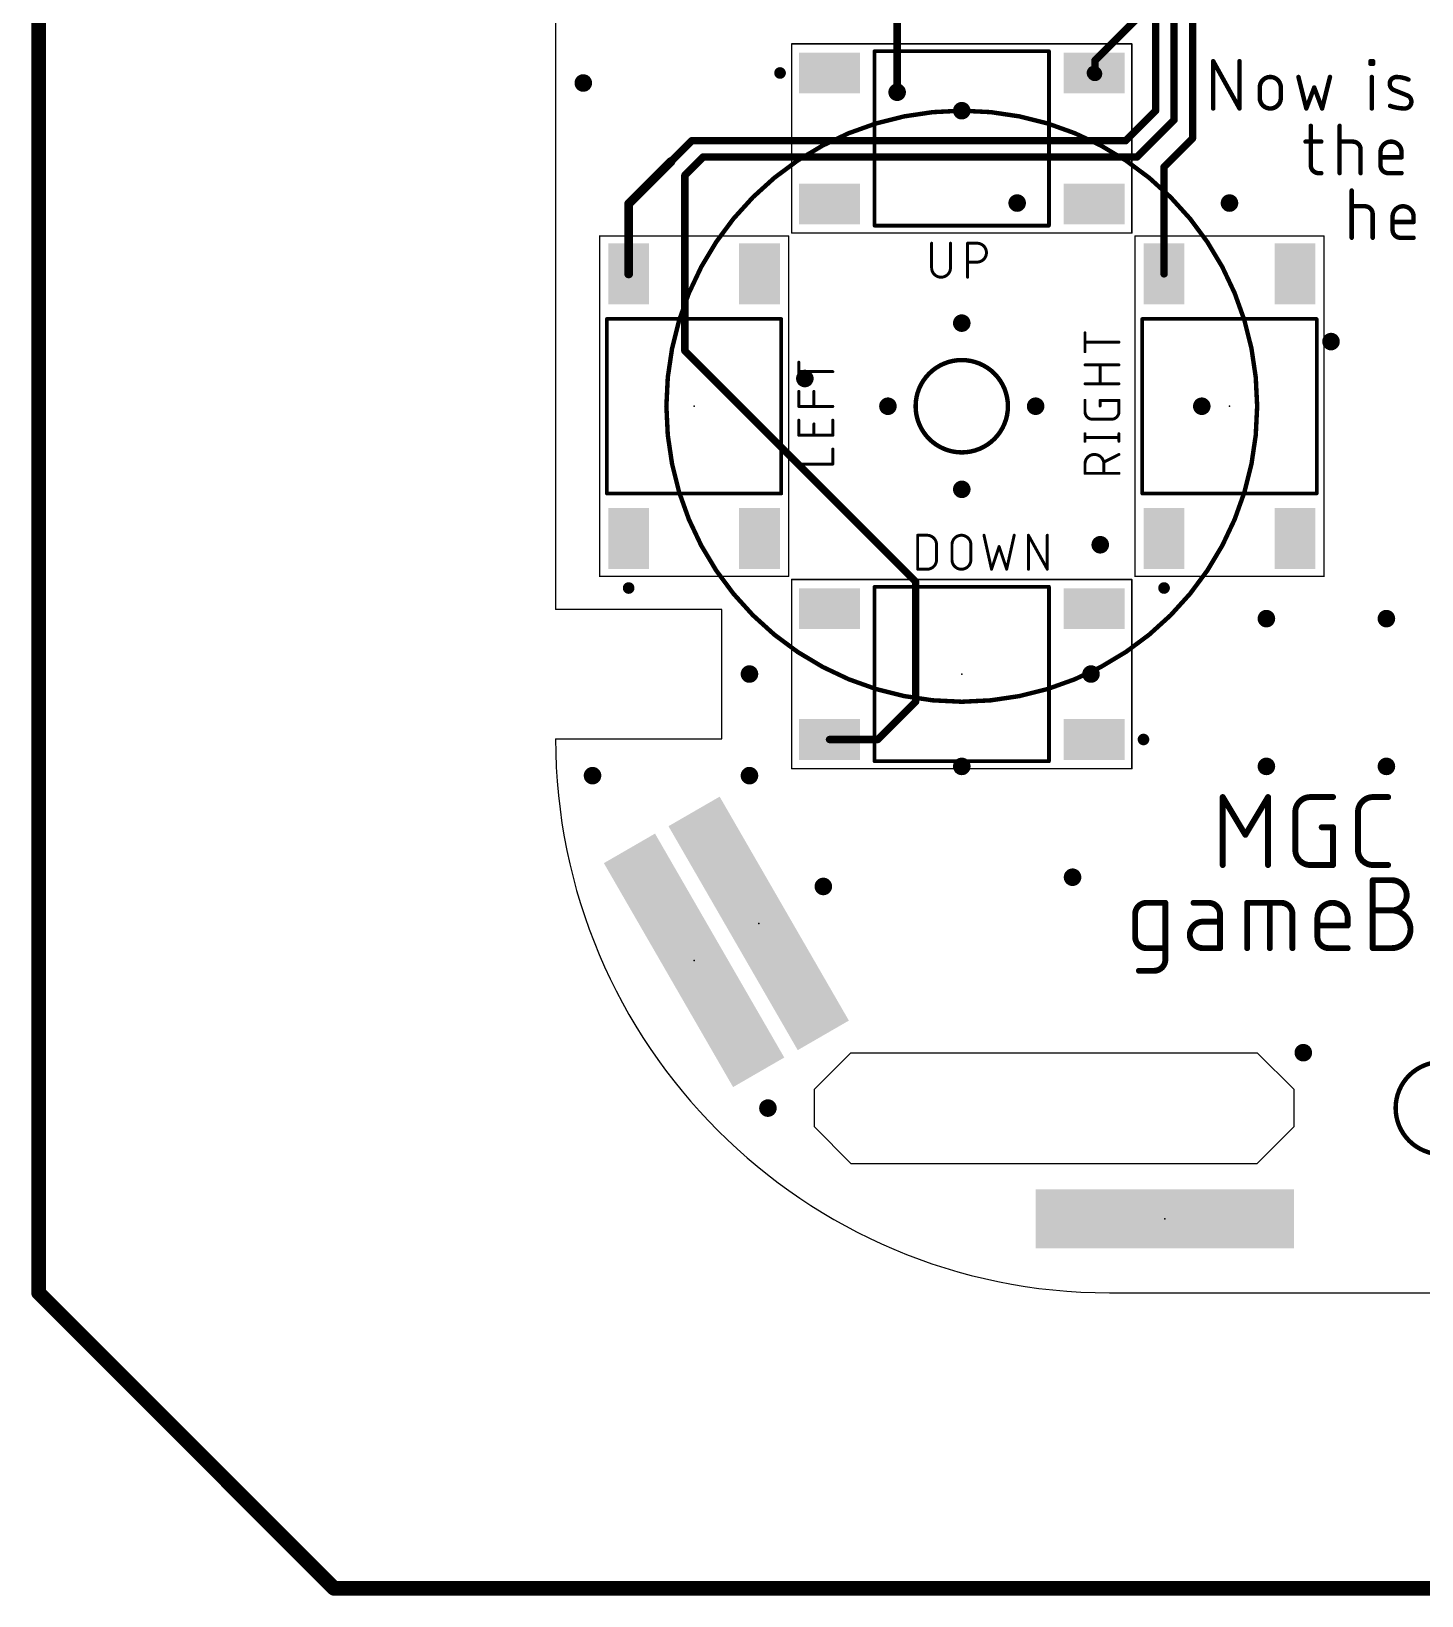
# Model space of a CAD drawing. Extents: x -1.91 to 1.91, y -2.61 to 1.61.
# Drawn here: x -1.91 to -0.027, y -2.61 to -0.492 of the extents above; entities that cross this region are included whole.
import ezdxf

# ---------------------------------------------------------------- set-up
doc = ezdxf.new("R2010")
doc.units = 0
for name, color, linetype in [('1', 22, 'CONTINUOUS'), ('18', 82, 'CONTINUOUS'), ('20', 30, 'CONTINUOUS'), ('21', 253, 'CONTINUOUS'), ('23', 7, 'CONTINUOUS'), ('25', 253, 'CONTINUOUS'), ('39', 22, 'CONTINUOUS'), ('51', 253, 'CONTINUOUS')]:
    doc.layers.add(name, color=color, linetype=linetype)

# ---------------------------------------------------------------- blocks, each defined once
blk = doc.blocks.new('RECT')
blk.add_solid([(-0.5, -0.5), (0.5, -0.5), (-0.5, 0.5), (0.5, 0.5)])
blk = doc.blocks.new('ROUNDV')
at = {"const_width": 0.5}
blk.add_lwpolyline([(0, -0.25, 1), (0, 0.25, 1), (0, -0.25)], format="xyb", dxfattribs=at)

msp = doc.modelspace()

# ---------------------------------------------------------------- linework, layer by layer
at = {"layer": '1'}
for points, const_width in [([(-1.9, -2.2), (-1.9, 1.4)], 0.02), ([(-0.3875, -0.6), (-0.3875, 0)], 0.01), ([(-0.3625, -0.6125), (-0.3625, -0.0125)], 0.01), ([(-0.3375, -0.6375), (-0.3375, -0.025)], 0.01), ([(-0.7375, -0.575), (-0.7375, -0.125)], 0.01), ([(-0.469783, -0.532283), (-0.4125, -0.475)], 0.01), ([(-0.469783, -0.532283), (-0.469783, -0.55)], 0.01), ([(-0.469783, -0.55), (-0.470866, -0.548917)], 0.02), ([(-0.428125, -0.640625), (-0.3875, -0.6)], 0.01), ([(-0.4125, -0.6625), (-0.3625, -0.6125)], 0.01), ([(-0.376083, -0.676083), (-0.3375, -0.6375)], 0.01), ([(-1.04375, -0.66875), (-1.015625, -0.640625)], 0.01), ([(-1.015625, -0.640625), (-0.428125, -0.640625)], 0.01), ([(-1.04375, -0.66875), (-1.101083, -0.726083)], 0.012), ([(-1.025, -0.6875), (-1, -0.6625)], 0.01), ([(-1, -0.6625), (-0.4125, -0.6625)], 0.01), ([(-0.376083, -0.676083), (-0.376083, -0.820866)], 0.01), ([(-1.025, -0.925), (-1.025, -0.6875)], 0.01), ([(-1.101083, -0.726083), (-1.101083, -0.820866)], 0.012), ([(-0.7125, -1.2375), (-1.025, -0.925)], 0.01), ([(-0.7125, -1.4), (-0.7125, -1.2375)], 0.01), ([(-0.7125, -1.4), (-0.763583, -1.451083)], 0.01), ([(-0.763583, -1.451083), (-0.829134, -1.451083)], 0.01), ([(-1.5, -2.6), (-1.9, -2.2)], 0.02), ([(1.8, -2.6), (-1.5, -2.6)], 0.02)]:
    msp.add_lwpolyline(points, dxfattribs=dict(at, const_width=const_width))
for points, const_width in [([(-0.467283, -0.532283, 1), (-0.472283, -0.532283)], 0.005), ([(-0.471551, -0.530516, 1), (-0.468016, -0.534051)], 0.005), ([(-0.467331, -0.545382, 1), (-0.474402, -0.552453)], 0.01), ([(-0.473319, -0.553536, 1), (-0.466248, -0.546464)], 0.01), ([(-0.472283, -0.55, 1), (-0.467283, -0.55)], 0.005), ([(-0.74, -0.575, 1), (-0.735, -0.575)], 0.005), ([(-0.39, -0.6, 1), (-0.385, -0.6)], 0.005), ([(-0.385732, -0.601768, 1), (-0.389268, -0.598232)], 0.005), ([(-0.365, -0.6125, 1), (-0.36, -0.6125)], 0.005), ([(-0.360732, -0.614268, 1), (-0.364268, -0.610732)], 0.005), ([(-0.34, -0.6375, 1), (-0.335, -0.6375)], 0.005), ([(-0.335732, -0.639268, 1), (-0.339268, -0.635732)], 0.005), ([(-1.015625, -0.638125, 1), (-1.015625, -0.643125)], 0.005), ([(-1.013857, -0.642393, 1), (-1.017393, -0.638857)], 0.005), ([(-0.429893, -0.638857, 1), (-0.426357, -0.642393)], 0.005), ([(-0.428125, -0.643125, 1), (-0.428125, -0.638125)], 0.005), ([(-1.041629, -0.670871, 1), (-1.045871, -0.666629)], 0.006), ([(-1.045518, -0.666982, 1), (-1.041982, -0.670518)], 0.005), ([(-1, -0.66, 1), (-1, -0.665)], 0.005), ([(-0.998232, -0.664268, 1), (-1.001768, -0.660732)], 0.005), ([(-0.414268, -0.660732, 1), (-0.410732, -0.664268)], 0.005), ([(-0.4125, -0.665, 1), (-0.4125, -0.66)], 0.005), ([(-0.373583, -0.676083, 1), (-0.378583, -0.676083)], 0.005), ([(-0.37785, -0.674315, 1), (-0.374315, -0.67785)], 0.005), ([(-1.0225, -0.6875, 1), (-1.0275, -0.6875)], 0.005), ([(-1.026768, -0.685732, 1), (-1.023232, -0.689268)], 0.005), ([(-1.098083, -0.726083, 1), (-1.104083, -0.726083)], 0.006), ([(-1.103204, -0.723961, 1), (-1.098961, -0.728204)], 0.006), ([(-1.104083, -0.820866, 1), (-1.098083, -0.820866)], 0.006), ([(-0.378583, -0.820866, 1), (-0.373583, -0.820866)], 0.005), ([(-1.023232, -0.923232, 1), (-1.026768, -0.926768)], 0.005), ([(-1.0275, -0.925, 1), (-1.0225, -0.925)], 0.005), ([(-0.71, -1.2375, 1), (-0.715, -1.2375)], 0.005), ([(-0.714268, -1.239268, 1), (-0.710732, -1.235732)], 0.005), ([(-0.715, -1.4, 1), (-0.71, -1.4)], 0.005), ([(-0.710732, -1.401768, 1), (-0.714268, -1.398232)], 0.005), ([(-0.829134, -1.448583, 1), (-0.829134, -1.453583)], 0.005), ([(-0.76535, -1.449315, 1), (-0.761815, -1.45285)], 0.005), ([(-0.763583, -1.453583, 1), (-0.763583, -1.448583)], 0.005), ([(-1.896464, -2.196464, 1), (-1.903536, -2.203536)], 0.01), ([(-1.905, -2.2, 1), (-1.895, -2.2)], 0.01), ([(-1.5, -2.595, 1), (-1.5, -2.605)], 0.01), ([(-1.503536, -2.603536, 1), (-1.496464, -2.596464)], 0.01)]:
    msp.add_lwpolyline(points, format="xyb", dxfattribs=dict(at, const_width=const_width))
at = {"layer": '20'}
for p, q in [((-1.2, -0.05), (-1.2, -1.275)), ((-0.975, -1.275), (-1.2, -1.275)), ((-0.975, -1.45), (-0.975, -1.275)), ((-1.2, -1.45), (-0.975, -1.45)), ((-0.85, -1.925), (-0.8, -1.875)), ((-0.8, -1.875), (-0.25, -1.875)), ((-0.2, -1.925), (-0.25, -1.875)), ((-0.85, -1.925), (-0.85, -1.975)), ((-0.2, -1.975), (-0.2, -1.925)), ((-0.85, -1.975), (-0.8, -2.025)), ((-0.25, -2.025), (-0.2, -1.975)), ((-0.8, -2.025), (-0.25, -2.025)), ((-0.45, -2.2), (0.45, -2.2))]:
    msp.add_line(p, q, dxfattribs=at)
at = {"layer": '20', "const_width": 0.006}
for points in [[(-0.65, -1.0625, 1), (-0.65, -0.9375, 1), (-0.65, -1.0625)], [(0, -2.0125, 1), (0, -1.8875, 1), (0, -2.0125)]]:
    msp.add_lwpolyline(points, format="xyb", dxfattribs=at)
at = {"layer": '20'}
msp.add_arc((-0.45, -1.45), 0.75, 180, 270, dxfattribs=at)
at = {"layer": '21'}
for points, const_width in [([(-0.76811, -0.51939), (-0.76811, -0.75561)], 0.005), ([(-0.53189, -0.51939), (-0.76811, -0.51939)], 0.005), ([(-0.53189, -0.75561), (-0.53189, -0.51939)], 0.005), ([(-0.3095, -0.597), (-0.3095, -0.533)], 0.006), ([(-0.3095, -0.533), (-0.273945, -0.597)], 0.006), ([(-0.273945, -0.597), (-0.273945, -0.533)], 0.006), ([(-0.096571, -0.536556), (-0.096571, -0.533)], 0.006), ([(-0.096571, -0.533), (-0.093016, -0.533)], 0.006), ([(-0.093016, -0.536556), (-0.096571, -0.536556)], 0.006), ([(-0.093016, -0.533), (-0.093016, -0.536556)], 0.006), ([(-0.246455, -0.582778), (-0.246455, -0.568556)], 0.006), ([(-0.218011, -0.568556), (-0.218011, -0.582778)], 0.006), ([(-0.194078, -0.554333), (-0.183411, -0.597)], 0.006), ([(-0.183411, -0.597), (-0.172744, -0.568556)], 0.006), ([(-0.172744, -0.568556), (-0.162078, -0.597)], 0.006), ([(-0.162078, -0.597), (-0.151411, -0.554333)], 0.006), ([(-0.094794, -0.597), (-0.094794, -0.554333)], 0.006), ([(-0.046929, -0.579222), (-0.064707, -0.572111)], 0.006), ([(-0.177389, -0.6205), (-0.177389, -0.673833)], 0.006), ([(-0.138366, -0.6845), (-0.138366, -0.6205)], 0.006), ([(-0.1845, -0.641833), (-0.163167, -0.641833)], 0.006), ([(-0.138366, -0.641833), (-0.120588, -0.641833)], 0.006), ([(-0.109922, -0.6525), (-0.109922, -0.6845)], 0.006), ([(-0.08298, -0.673833), (-0.08298, -0.656056)], 0.006), ([(-0.054535, -0.656056), (-0.054535, -0.663167)], 0.006), ([(-0.054535, -0.663167), (-0.08298, -0.663167)], 0.006), ([(-0.166722, -0.6845), (-0.163167, -0.6845)], 0.006), ([(-0.054535, -0.6845), (-0.072313, -0.6845)], 0.006), ([(-0.122, -0.772), (-0.122, -0.708)], 0.006), ([(-0.122, -0.729333), (-0.104222, -0.729333)], 0.006), ([(-0.093556, -0.74), (-0.093556, -0.772)], 0.006), ([(-0.066614, -0.761333), (-0.066614, -0.743556)], 0.006), ([(-0.038169, -0.743556), (-0.038169, -0.750667)], 0.006), ([(-0.76811, -0.75561), (-0.53189, -0.75561)], 0.005), ([(-0.038169, -0.750667), (-0.066614, -0.750667)], 0.006), ([(-0.038169, -0.772), (-0.055947, -0.772)], 0.006), ([(-0.89439, -0.88189), (-1.13061, -0.88189)], 0.005), ([(-1.13061, -0.88189), (-1.13061, -1.11811)], 0.005), ([(-0.89439, -1.11811), (-0.89439, -0.88189)], 0.005), ([(-0.16939, -0.88189), (-0.40561, -0.88189)], 0.005), ([(-0.40561, -0.88189), (-0.40561, -1.11811)], 0.005), ([(-0.16939, -1.11811), (-0.16939, -0.88189)], 0.005), ([(-1.13061, -1.11811), (-0.89439, -1.11811)], 0.005), ([(-0.40561, -1.11811), (-0.16939, -1.11811)], 0.005), ([(-0.53189, -1.24439), (-0.76811, -1.24439)], 0.005), ([(-0.76811, -1.24439), (-0.76811, -1.48061)], 0.005), ([(-0.53189, -1.48061), (-0.53189, -1.24439)], 0.005), ([(-0.76811, -1.48061), (-0.53189, -1.48061)], 0.005), ([(-0.296631, -1.621), (-0.296631, -1.529)], 0.008), ([(-0.296631, -1.529), (-0.265964, -1.580111)], 0.008), ([(-0.265964, -1.580111), (-0.235297, -1.529)], 0.008), ([(-0.235297, -1.529), (-0.235297, -1.621)], 0.008), ([(-0.19836, -1.600556), (-0.19836, -1.549445)], 0.008), ([(-0.177915, -1.529), (-0.147249, -1.529)], 0.008), ([(-0.113513, -1.600556), (-0.113513, -1.549445)], 0.008), ([(-0.093069, -1.529), (-0.072624, -1.529)], 0.008), ([(-0.162582, -1.569889), (-0.147249, -1.569889)], 0.008), ([(-0.147249, -1.569889), (-0.147249, -1.621)], 0.008), ([(-0.147249, -1.621), (-0.177915, -1.621)], 0.008), ([(-0.072624, -1.621), (-0.093069, -1.621)], 0.008), ([(-0.09348, -1.7335), (-0.09348, -1.6415)], 0.008), ([(-0.09348, -1.6415), (-0.067925, -1.6415)], 0.008), ([(-0.399877, -1.672167), (-0.374321, -1.672167)], 0.008), ([(-0.374321, -1.672167), (-0.374321, -1.748833)], 0.008), ([(-0.315675, -1.672167), (-0.336119, -1.672167)], 0.008), ([(-0.263572, -1.7335), (-0.263572, -1.672167)], 0.008), ([(-0.263572, -1.672167), (-0.217572, -1.672167)], 0.008), ([(-0.232905, -1.7335), (-0.232905, -1.672167)], 0.008), ([(-0.41521, -1.718167), (-0.41521, -1.6875)], 0.008), ([(-0.300342, -1.697722), (-0.323342, -1.697722)], 0.008), ([(-0.300342, -1.7335), (-0.300342, -1.6875)], 0.008), ([(-0.202239, -1.6875), (-0.202239, -1.7335)], 0.008), ([(-0.16841, -1.718167), (-0.16841, -1.692611)], 0.008), ([(-0.127521, -1.692611), (-0.127521, -1.702833)], 0.008), ([(-0.09348, -1.682389), (-0.067925, -1.682389)], 0.008), ([(-0.127521, -1.702833), (-0.16841, -1.702833)], 0.008), ([(-0.374321, -1.7335), (-0.399877, -1.7335)], 0.008), ([(-0.323342, -1.7335), (-0.300342, -1.7335)], 0.008), ([(-0.127521, -1.7335), (-0.153077, -1.7335)], 0.008), ([(-0.067925, -1.7335), (-0.09348, -1.7335)], 0.008), ([(-0.389655, -1.764167), (-0.410099, -1.764167)], 0.008)]:
    msp.add_lwpolyline(points, dxfattribs=dict(at, const_width=const_width))
for points, const_width in [([(-0.76686, -0.51939, 1), (-0.76936, -0.51939)], 0.0025), ([(-0.76811, -0.51814, 1), (-0.76811, -0.52064)], 0.0025), ([(-0.53064, -0.51939, 1), (-0.53314, -0.51939)], 0.0025), ([(-0.53189, -0.52064, 1), (-0.53189, -0.51814)], 0.0025), ([(-0.896063, -0.552854, 1), (-0.896063, -0.54498, 1), (-0.896063, -0.552854)], 0.007874), ([(-0.308, -0.533, 1), (-0.311, -0.533)], 0.003), ([(-0.308189, -0.532272, 1), (-0.310811, -0.533728)], 0.003), ([(-0.272445, -0.533, 1), (-0.275445, -0.533)], 0.003), ([(-0.095071, -0.533, 1), (-0.098071, -0.533)], 0.003), ([(-0.096571, -0.5315, 1), (-0.096571, -0.5345)], 0.003), ([(-0.096571, -0.535056, 1), (-0.096571, -0.538056)], 0.003), ([(-0.098071, -0.536556, 1), (-0.095071, -0.536556)], 0.003), ([(-0.091516, -0.533, 1), (-0.094516, -0.533)], 0.003), ([(-0.094516, -0.536556, 1), (-0.091516, -0.536556)], 0.003), ([(-0.093016, -0.5345, 1), (-0.093016, -0.5315)], 0.003), ([(-0.093016, -0.538056, 1), (-0.093016, -0.535056)], 0.003), ([(-0.218011, -0.568556, 1), (-0.246455, -0.568556)], 0.006), ([(-0.244955, -0.568556, 1), (-0.247955, -0.568556)], 0.003), ([(-0.247955, -0.568556, 1), (-0.244955, -0.568556)], 0.003), ([(-0.216511, -0.568556, 1), (-0.219511, -0.568556)], 0.003), ([(-0.219511, -0.568556, 1), (-0.216511, -0.568556)], 0.003), ([(-0.192622, -0.55397, 1), (-0.195533, -0.554697)], 0.003), ([(-0.17134, -0.568029, 1), (-0.174149, -0.569082)], 0.003), ([(-0.17134, -0.569082, 1), (-0.174149, -0.568029)], 0.003), ([(-0.149956, -0.554697, 1), (-0.152866, -0.55397)], 0.003), ([(-0.093294, -0.554333, 1), (-0.096294, -0.554333)], 0.003), ([(-0.061151, -0.554333, 0.831816), (-0.064707, -0.572111)], 0.006), ([(-0.06415, -0.570719, 1), (-0.065264, -0.573504)], 0.003), ([(-0.065264, -0.573504, 1), (-0.06415, -0.570719)], 0.003), ([(-0.045151, -0.557889, 0.10255), (-0.061151, -0.554333)], 0.006), ([(-0.06113, -0.552834, 1), (-0.061173, -0.555833)], 0.003), ([(-0.061173, -0.555833, 1), (-0.06113, -0.552834)], 0.003), ([(-0.045767, -0.559257, 1), (-0.044536, -0.556521)], 0.003), ([(-0.246455, -0.582778, 1), (-0.218011, -0.582778)], 0.006), ([(-0.244955, -0.582778, 1), (-0.247955, -0.582778)], 0.003), ([(-0.247955, -0.582778, 1), (-0.244955, -0.582778)], 0.003), ([(-0.216511, -0.582778, 1), (-0.219511, -0.582778)], 0.003), ([(-0.219511, -0.582778, 1), (-0.216511, -0.582778)], 0.003), ([(-0.069532, -0.592033, 1), (-0.070548, -0.594856)], 0.003), ([(-0.07004, -0.593445, 0.082974), (-0.050485, -0.597)], 0.006), ([(-0.050485, -0.597, 0.831814), (-0.046929, -0.579222)], 0.006), ([(-0.046372, -0.57783, 1), (-0.047486, -0.580615)], 0.003), ([(-0.047486, -0.580615, 1), (-0.046372, -0.57783)], 0.003), ([(-0.65, -1.4, 1), (-0.65, -0.6, 1), (-0.65, -1.4)], 0.006), ([(-0.311, -0.597, 1), (-0.308, -0.597)], 0.003), ([(-0.275445, -0.597, 1), (-0.272445, -0.597)], 0.003), ([(-0.275256, -0.597728, 1), (-0.272633, -0.596272)], 0.003), ([(-0.184816, -0.596473, 1), (-0.182007, -0.597527)], 0.003), ([(-0.184866, -0.597364, 1), (-0.181956, -0.596636)], 0.003), ([(-0.163533, -0.596636, 1), (-0.160622, -0.597364)], 0.003), ([(-0.163482, -0.597527, 1), (-0.160673, -0.596473)], 0.003), ([(-0.096294, -0.597, 1), (-0.093294, -0.597)], 0.003), ([(-0.050463, -0.5955, 1), (-0.050506, -0.5985)], 0.003), ([(-0.050506, -0.5985, 1), (-0.050463, -0.5955)], 0.003), ([(-0.175889, -0.6205, 1), (-0.178889, -0.6205)], 0.003), ([(-0.136866, -0.6205, 1), (-0.139866, -0.6205)], 0.003), ([(-0.1845, -0.640333, 1), (-0.1845, -0.643333)], 0.003), ([(-0.163167, -0.643333, 1), (-0.163167, -0.640333)], 0.003), ([(-0.138366, -0.640333, 1), (-0.138366, -0.643333)], 0.003), ([(-0.109921, -0.6525, 0.414207), (-0.120588, -0.641833)], 0.006), ([(-0.120588, -0.640333, 1), (-0.120588, -0.643333)], 0.003), ([(-0.120588, -0.643333, 1), (-0.120588, -0.640333)], 0.003), ([(-0.108422, -0.6525, 1), (-0.111422, -0.6525)], 0.003), ([(-0.111421, -0.6525, 1), (-0.108421, -0.6525)], 0.003), ([(-0.054535, -0.656056, 1), (-0.08298, -0.656056)], 0.006), ([(-0.08148, -0.656056, 1), (-0.08448, -0.656056)], 0.003), ([(-0.08448, -0.656056, 1), (-0.08148, -0.656056)], 0.003), ([(-0.053035, -0.656056, 1), (-0.056035, -0.656056)], 0.003), ([(-0.056035, -0.656056, 1), (-0.053035, -0.656056)], 0.003), ([(-0.177389, -0.673833, 0.414214), (-0.166722, -0.6845)], 0.006), ([(-0.175889, -0.673833, 1), (-0.178889, -0.673833)], 0.003), ([(-0.178889, -0.673833, 1), (-0.175889, -0.673833)], 0.003), ([(-0.08298, -0.661667, 1), (-0.08298, -0.664667)], 0.003), ([(-0.08298, -0.673833, 0.414214), (-0.072313, -0.6845)], 0.006), ([(-0.08148, -0.673833, 1), (-0.08448, -0.673833)], 0.003), ([(-0.08448, -0.673833, 1), (-0.08148, -0.673833)], 0.003), ([(-0.056035, -0.663167, 1), (-0.053035, -0.663167)], 0.003), ([(-0.054535, -0.664667, 1), (-0.054535, -0.661667)], 0.003), ([(-0.166722, -0.683, 1), (-0.166722, -0.686)], 0.003), ([(-0.166722, -0.686, 1), (-0.166722, -0.683)], 0.003), ([(-0.163167, -0.686, 1), (-0.163167, -0.683)], 0.003), ([(-0.139866, -0.6845, 1), (-0.136866, -0.6845)], 0.003), ([(-0.111422, -0.6845, 1), (-0.108422, -0.6845)], 0.003), ([(-0.072313, -0.683, 1), (-0.072313, -0.686)], 0.003), ([(-0.072313, -0.686, 1), (-0.072313, -0.683)], 0.003), ([(-0.054535, -0.686, 1), (-0.054535, -0.683)], 0.003), ([(-0.1205, -0.708, 1), (-0.1235, -0.708)], 0.003), ([(-0.122, -0.727833, 1), (-0.122, -0.730833)], 0.003), ([(-0.093555, -0.74, 0.414207), (-0.104222, -0.729333)], 0.006), ([(-0.104222, -0.727833, 1), (-0.104222, -0.730833)], 0.003), ([(-0.104222, -0.730833, 1), (-0.104222, -0.727833)], 0.003), ([(-0.092056, -0.74, 1), (-0.095056, -0.74)], 0.003), ([(-0.095055, -0.74, 1), (-0.092055, -0.74)], 0.003), ([(-0.038169, -0.743556, 1), (-0.066614, -0.743556)], 0.006), ([(-0.065114, -0.743556, 1), (-0.068114, -0.743556)], 0.003), ([(-0.036669, -0.743556, 1), (-0.039669, -0.743556)], 0.003), ([(-0.76811, -0.75436, 1), (-0.76811, -0.75686)], 0.0025), ([(-0.76936, -0.75561, 1), (-0.76686, -0.75561)], 0.0025), ([(-0.53314, -0.75561, 1), (-0.53064, -0.75561)], 0.0025), ([(-0.53189, -0.75686, 1), (-0.53189, -0.75436)], 0.0025), ([(-0.068114, -0.743556, 1), (-0.065114, -0.743556)], 0.003), ([(-0.066614, -0.749167, 1), (-0.066614, -0.752167)], 0.003), ([(-0.066614, -0.761333, 0.414214), (-0.055947, -0.772)], 0.006), ([(-0.065114, -0.761333, 1), (-0.068114, -0.761333)], 0.003), ([(-0.068114, -0.761333, 1), (-0.065114, -0.761333)], 0.003), ([(-0.039669, -0.743556, 1), (-0.036669, -0.743556)], 0.003), ([(-0.039669, -0.750667, 1), (-0.036669, -0.750667)], 0.003), ([(-0.038169, -0.752167, 1), (-0.038169, -0.749167)], 0.003), ([(-0.1235, -0.772, 1), (-0.1205, -0.772)], 0.003), ([(-0.095056, -0.772, 1), (-0.092056, -0.772)], 0.003), ([(-0.055947, -0.7705, 1), (-0.055947, -0.7735)], 0.003), ([(-0.055947, -0.7735, 1), (-0.055947, -0.7705)], 0.003), ([(-0.038169, -0.7735, 1), (-0.038169, -0.7705)], 0.003), ([(-1.13061, -0.88064, 1), (-1.13061, -0.88314)], 0.0025), ([(-1.12936, -0.88189, 1), (-1.13186, -0.88189)], 0.0025), ([(-0.89314, -0.88189, 1), (-0.89564, -0.88189)], 0.0025), ([(-0.89439, -0.88314, 1), (-0.89439, -0.88064)], 0.0025), ([(-0.40561, -0.88064, 1), (-0.40561, -0.88314)], 0.0025), ([(-0.40436, -0.88189, 1), (-0.40686, -0.88189)], 0.0025), ([(-0.16814, -0.88189, 1), (-0.17064, -0.88189)], 0.0025), ([(-0.16939, -0.88314, 1), (-0.16939, -0.88064)], 0.0025), ([(-1.13061, -1.11686, 1), (-1.13061, -1.11936)], 0.0025), ([(-1.13186, -1.11811, 1), (-1.12936, -1.11811)], 0.0025), ([(-0.89564, -1.11811, 1), (-0.89314, -1.11811)], 0.0025), ([(-0.89439, -1.11936, 1), (-0.89439, -1.11686)], 0.0025), ([(-0.40561, -1.11686, 1), (-0.40561, -1.11936)], 0.0025), ([(-0.40686, -1.11811, 1), (-0.40436, -1.11811)], 0.0025), ([(-0.17064, -1.11811, 1), (-0.16814, -1.11811)], 0.0025), ([(-0.16939, -1.11936, 1), (-0.16939, -1.11686)], 0.0025), ([(-1.101083, -1.25, 1), (-1.101083, -1.242126, 1), (-1.101083, -1.25)], 0.007874), ([(-0.76811, -1.24314, 1), (-0.76811, -1.24564)], 0.0025), ([(-0.76686, -1.24439, 1), (-0.76936, -1.24439)], 0.0025), ([(-0.53064, -1.24439, 1), (-0.53314, -1.24439)], 0.0025), ([(-0.53189, -1.24564, 1), (-0.53189, -1.24314)], 0.0025), ([(-0.376083, -1.25, 1), (-0.376083, -1.242126, 1), (-0.376083, -1.25)], 0.007874), ([(-0.403937, -1.45502, 1), (-0.403937, -1.447146, 1), (-0.403937, -1.45502)], 0.007874), ([(-0.76811, -1.47936, 1), (-0.76811, -1.48186)], 0.0025), ([(-0.76936, -1.48061, 1), (-0.76686, -1.48061)], 0.0025), ([(-0.53314, -1.48061, 1), (-0.53064, -1.48061)], 0.0025), ([(-0.53189, -1.48186, 1), (-0.53189, -1.47936)], 0.0025), ([(-0.294631, -1.529, 1), (-0.298631, -1.529)], 0.004), ([(-0.294916, -1.527971, 1), (-0.298346, -1.530029)], 0.004), ([(-0.233297, -1.529, 1), (-0.237297, -1.529)], 0.004), ([(-0.233582, -1.530029, 1), (-0.237012, -1.527971)], 0.004), ([(-0.177915, -1.529, 0.41421), (-0.19836, -1.549445)], 0.008), ([(-0.19636, -1.549445, 1), (-0.20036, -1.549445)], 0.004), ([(-0.177915, -1.527, 1), (-0.177915, -1.531)], 0.004), ([(-0.177915, -1.531, 1), (-0.177915, -1.527)], 0.004), ([(-0.147249, -1.531, 1), (-0.147249, -1.527)], 0.004), ([(-0.093069, -1.529, 0.41421), (-0.113513, -1.549445)], 0.008), ([(-0.111513, -1.549445, 1), (-0.115513, -1.549445)], 0.004), ([(-0.093069, -1.527, 1), (-0.093069, -1.531)], 0.004), ([(-0.093069, -1.531, 1), (-0.093069, -1.527)], 0.004), ([(-0.072624, -1.531, 1), (-0.072624, -1.527)], 0.004), ([(-0.20036, -1.549445, 1), (-0.19636, -1.549445)], 0.004), ([(-0.162582, -1.567889, 1), (-0.162582, -1.571889)], 0.004), ([(-0.145249, -1.569889, 1), (-0.149249, -1.569889)], 0.004), ([(-0.147249, -1.571889, 1), (-0.147249, -1.567889)], 0.004), ([(-0.115513, -1.549445, 1), (-0.111513, -1.549445)], 0.004), ([(-0.267679, -1.579082, 1), (-0.264249, -1.58114)], 0.004), ([(-0.267679, -1.58114, 1), (-0.264249, -1.579082)], 0.004), ([(-0.19836, -1.600556, 0.414214), (-0.177915, -1.621)], 0.008), ([(-0.19636, -1.600556, 1), (-0.20036, -1.600556)], 0.004), ([(-0.20036, -1.600556, 1), (-0.19636, -1.600556)], 0.004), ([(-0.113513, -1.600556, 0.414214), (-0.093069, -1.621)], 0.008), ([(-0.111513, -1.600556, 1), (-0.115513, -1.600556)], 0.004), ([(-0.115513, -1.600556, 1), (-0.111513, -1.600556)], 0.004), ([(-0.298631, -1.621, 1), (-0.294631, -1.621)], 0.004), ([(-0.237297, -1.621, 1), (-0.233297, -1.621)], 0.004), ([(-0.177915, -1.619, 1), (-0.177915, -1.623)], 0.004), ([(-0.177915, -1.623, 1), (-0.177915, -1.619)], 0.004), ([(-0.149249, -1.621, 1), (-0.145249, -1.621)], 0.004), ([(-0.147249, -1.623, 1), (-0.147249, -1.619)], 0.004), ([(-0.093069, -1.619, 1), (-0.093069, -1.623)], 0.004), ([(-0.093069, -1.623, 1), (-0.093069, -1.619)], 0.004), ([(-0.072624, -1.623, 1), (-0.072624, -1.619)], 0.004), ([(-0.09148, -1.6415, 1), (-0.09548, -1.6415)], 0.004), ([(-0.09348, -1.6395, 1), (-0.09348, -1.6435)], 0.004), ([(-0.067925, -1.682389, 1), (-0.067925, -1.6415)], 0.008), ([(-0.067925, -1.6395, 1), (-0.067925, -1.6435)], 0.004), ([(-0.067925, -1.6435, 1), (-0.067925, -1.6395)], 0.004), ([(-0.399877, -1.672167, 0.414211), (-0.41521, -1.6875)], 0.008), ([(-0.399877, -1.670167, 1), (-0.399877, -1.674167)], 0.004), ([(-0.399877, -1.674167, 1), (-0.399877, -1.670167)], 0.004), ([(-0.372321, -1.672167, 1), (-0.376321, -1.672167)], 0.004), ([(-0.374321, -1.674167, 1), (-0.374321, -1.670167)], 0.004), ([(-0.336119, -1.670167, 1), (-0.336119, -1.674167)], 0.004), ([(-0.300342, -1.6875, 0.414214), (-0.315675, -1.672167)], 0.008), ([(-0.315675, -1.670167, 1), (-0.315675, -1.674167)], 0.004), ([(-0.315675, -1.674167, 1), (-0.315675, -1.670167)], 0.004), ([(-0.261572, -1.672167, 1), (-0.265572, -1.672167)], 0.004), ([(-0.263572, -1.670167, 1), (-0.263572, -1.674167)], 0.004), ([(-0.230905, -1.672167, 1), (-0.234905, -1.672167)], 0.004), ([(-0.202239, -1.6875, 0.414214), (-0.217572, -1.672167)], 0.008), ([(-0.217572, -1.670167, 1), (-0.217572, -1.674167)], 0.004), ([(-0.217572, -1.674167, 1), (-0.217572, -1.670167)], 0.004), ([(-0.127521, -1.692611, 1), (-0.16841, -1.692611)], 0.008), ([(-0.41321, -1.6875, 1), (-0.41721, -1.6875)], 0.004), ([(-0.41721, -1.6875, 1), (-0.41321, -1.6875)], 0.004), ([(-0.323342, -1.697722, 1), (-0.323342, -1.7335)], 0.008), ([(-0.323342, -1.695722, 1), (-0.323342, -1.699722)], 0.004), ([(-0.323342, -1.699722, 1), (-0.323342, -1.695722)], 0.004), ([(-0.298342, -1.6875, 1), (-0.302342, -1.6875)], 0.004), ([(-0.302342, -1.6875, 1), (-0.298342, -1.6875)], 0.004), ([(-0.300342, -1.699722, 1), (-0.300342, -1.695722)], 0.004), ([(-0.200239, -1.6875, 1), (-0.204239, -1.6875)], 0.004), ([(-0.204239, -1.6875, 1), (-0.200239, -1.6875)], 0.004), ([(-0.16641, -1.692611, 1), (-0.17041, -1.692611)], 0.004), ([(-0.17041, -1.692611, 1), (-0.16641, -1.692611)], 0.004), ([(-0.125521, -1.692611, 1), (-0.129521, -1.692611)], 0.004), ([(-0.129521, -1.692611, 1), (-0.125521, -1.692611)], 0.004), ([(-0.09348, -1.680389, 1), (-0.09348, -1.684389)], 0.004), ([(-0.067925, -1.7335, 1), (-0.067925, -1.682389)], 0.008), ([(-0.067925, -1.680389, 1), (-0.067925, -1.684389)], 0.004), ([(-0.067925, -1.680389, 1), (-0.067925, -1.684389)], 0.004), ([(-0.067925, -1.684389, 1), (-0.067925, -1.680389)], 0.004), ([(-0.41521, -1.718167, 0.414214), (-0.399877, -1.7335)], 0.008), ([(-0.41321, -1.718167, 1), (-0.41721, -1.718167)], 0.004), ([(-0.16841, -1.700833, 1), (-0.16841, -1.704833)], 0.004), ([(-0.16841, -1.718167, 0.414214), (-0.153077, -1.7335)], 0.008), ([(-0.16641, -1.718167, 1), (-0.17041, -1.718167)], 0.004), ([(-0.129521, -1.702833, 1), (-0.125521, -1.702833)], 0.004), ([(-0.127521, -1.704833, 1), (-0.127521, -1.700833)], 0.004), ([(-0.41721, -1.718167, 1), (-0.41321, -1.718167)], 0.004), ([(-0.399877, -1.7315, 1), (-0.399877, -1.7355)], 0.004), ([(-0.399877, -1.7355, 1), (-0.399877, -1.7315)], 0.004), ([(-0.374321, -1.7355, 1), (-0.374321, -1.7315)], 0.004), ([(-0.323342, -1.7315, 1), (-0.323342, -1.7355)], 0.004), ([(-0.323342, -1.7355, 1), (-0.323342, -1.7315)], 0.004), ([(-0.302342, -1.7335, 1), (-0.298342, -1.7335)], 0.004), ([(-0.300342, -1.7355, 1), (-0.300342, -1.7315)], 0.004), ([(-0.265572, -1.7335, 1), (-0.261572, -1.7335)], 0.004), ([(-0.234905, -1.7335, 1), (-0.230905, -1.7335)], 0.004), ([(-0.204239, -1.7335, 1), (-0.200239, -1.7335)], 0.004), ([(-0.17041, -1.718167, 1), (-0.16641, -1.718167)], 0.004), ([(-0.153077, -1.7315, 1), (-0.153077, -1.7355)], 0.004), ([(-0.153077, -1.7355, 1), (-0.153077, -1.7315)], 0.004), ([(-0.127521, -1.7355, 1), (-0.127521, -1.7315)], 0.004), ([(-0.09348, -1.7315, 1), (-0.09348, -1.7355)], 0.004), ([(-0.09548, -1.7335, 1), (-0.09148, -1.7335)], 0.004), ([(-0.067925, -1.7315, 1), (-0.067925, -1.7355)], 0.004), ([(-0.067925, -1.7355, 1), (-0.067925, -1.7315)], 0.004), ([(-0.389655, -1.764166, 0.414216), (-0.374321, -1.748833)], 0.008), ([(-0.372321, -1.748833, 1), (-0.376321, -1.748833)], 0.004), ([(-0.376321, -1.748833, 1), (-0.372321, -1.748833)], 0.004), ([(-0.410099, -1.762167, 1), (-0.410099, -1.766167)], 0.004), ([(-0.389655, -1.762166, 1), (-0.389655, -1.766166)], 0.004), ([(-0.389655, -1.766167, 1), (-0.389655, -1.762167)], 0.004)]:
    msp.add_lwpolyline(points, format="xyb", dxfattribs=dict(at, const_width=const_width))
at = {"layer": '23'}
for p in [(-0.65, -0.6375), (-1.0125, -1), (-0.2875, -1), (-0.65, -1.3625), (-0.925, -1.7), (-1.0125, -1.75), (-0.375, -2.1)]:
    msp.add_point(p, dxfattribs=at)
at = {"layer": '25', "const_width": 0.004}
for points in [[(-0.690815, -0.779362), (-0.690815, -0.812585)], [(-0.665259, -0.812585), (-0.665259, -0.779362)], [(-0.642148, -0.825362), (-0.642148, -0.779362)], [(-0.642148, -0.779362), (-0.629371, -0.779362)], [(-0.629371, -0.804918), (-0.642148, -0.804918)], [(-0.483138, -0.926105), (-0.483138, -0.90055)], [(-0.437138, -0.913328), (-0.483138, -0.913328)], [(-0.870638, -0.965904), (-0.870638, -0.940348)], [(-0.824638, -0.953126), (-0.870638, -0.953126)], [(-0.483138, -0.94405), (-0.437138, -0.94405)], [(-0.462693, -0.969605), (-0.462693, -0.94405)], [(-0.437138, -0.969605), (-0.483138, -0.969605)], [(-0.870638, -1.000315), (-0.870638, -0.979871)], [(-0.850193, -1.000315), (-0.850193, -0.979871)], [(-0.483138, -1.007383), (-0.483138, -0.992049)], [(-0.462693, -0.999716), (-0.462693, -0.992049)], [(-0.462693, -0.992049), (-0.437138, -0.992049)], [(-0.437138, -0.992049), (-0.437138, -1.007383)], [(-0.824638, -1.000315), (-0.870638, -1.000315)], [(-0.44736, -1.017605), (-0.472915, -1.017605)], [(-0.870638, -1.039315), (-0.870638, -1.018871)], [(-0.824638, -1.039315), (-0.870638, -1.039315)], [(-0.850193, -1.039315), (-0.850193, -1.023982)], [(-0.824638, -1.018871), (-0.824638, -1.039315)], [(-0.483138, -1.047438), (-0.483138, -1.037216)], [(-0.437138, -1.047438), (-0.437138, -1.037216)], [(-0.824638, -1.078315), (-0.824638, -1.057871)], [(-0.483138, -1.042327), (-0.437138, -1.042327)], [(-0.870638, -1.078315), (-0.824638, -1.078315)], [(-0.483138, -1.090815), (-0.483138, -1.078037)], [(-0.437138, -1.065259), (-0.457582, -1.075482)], [(-0.457582, -1.078037), (-0.457582, -1.090815)], [(-0.437138, -1.090815), (-0.483138, -1.090815)], [(-0.70974, -1.220638), (-0.70974, -1.174638)], [(-0.70974, -1.174638), (-0.696963, -1.174638)], [(-0.684185, -1.187416), (-0.684185, -1.20786)], [(-0.66324, -1.20786), (-0.66324, -1.187416)], [(-0.637685, -1.187416), (-0.637685, -1.20786)], [(-0.619907, -1.174638), (-0.609685, -1.220638)], [(-0.589241, -1.220638), (-0.579018, -1.174638)], [(-0.559741, -1.220638), (-0.559741, -1.174638)], [(-0.559741, -1.174638), (-0.534185, -1.220638)], [(-0.534185, -1.220638), (-0.534185, -1.174638)], [(-0.609685, -1.220638), (-0.599463, -1.189971)], [(-0.599463, -1.189971), (-0.589241, -1.220638)], [(-0.696963, -1.220638), (-0.70974, -1.220638)]]:
    msp.add_lwpolyline(points, dxfattribs=at)
at = {"layer": '25'}
for points, const_width in [([(-0.689815, -0.779362, 1), (-0.691815, -0.779362)], 0.002), ([(-0.664259, -0.779362, 1), (-0.666259, -0.779362)], 0.002), ([(-0.641148, -0.779362, 1), (-0.643148, -0.779362)], 0.002), ([(-0.642148, -0.778362, 1), (-0.642148, -0.780362)], 0.002), ([(-0.629371, -0.804918, 1), (-0.629371, -0.779362)], 0.004), ([(-0.629371, -0.778362, 1), (-0.629371, -0.780362)], 0.002), ([(-0.629371, -0.780362, 1), (-0.629371, -0.778362)], 0.002), ([(-0.642148, -0.803918, 1), (-0.642148, -0.805918)], 0.002), ([(-0.629371, -0.803918, 1), (-0.629371, -0.805918)], 0.002), ([(-0.629371, -0.805918, 1), (-0.629371, -0.803918)], 0.002), ([(-0.690815, -0.812585, 1), (-0.665259, -0.812585)], 0.004), ([(-0.689815, -0.812585, 1), (-0.691815, -0.812585)], 0.002), ([(-0.691815, -0.812585, 1), (-0.689815, -0.812585)], 0.002), ([(-0.664259, -0.812585, 1), (-0.666259, -0.812585)], 0.002), ([(-0.666259, -0.812585, 1), (-0.664259, -0.812585)], 0.002), ([(-0.643148, -0.825362, 1), (-0.641148, -0.825362)], 0.002), ([(-0.482138, -0.90055, 1), (-0.484138, -0.90055)], 0.002), ([(-0.483138, -0.912328, 1), (-0.483138, -0.914328)], 0.002), ([(-0.484138, -0.926105, 1), (-0.482138, -0.926105)], 0.002), ([(-0.437138, -0.914328, 1), (-0.437138, -0.912328)], 0.002), ([(-0.869638, -0.940348, 1), (-0.871638, -0.940348)], 0.002), ([(-0.870638, -0.952126, 1), (-0.870638, -0.954126)], 0.002), ([(-0.824638, -0.954126, 1), (-0.824638, -0.952126)], 0.002), ([(-0.483138, -0.94305, 1), (-0.483138, -0.94505)], 0.002), ([(-0.461693, -0.94405, 1), (-0.463693, -0.94405)], 0.002), ([(-0.437138, -0.94505, 1), (-0.437138, -0.94305)], 0.002), ([(-0.871638, -0.965904, 1), (-0.869638, -0.965904)], 0.002), ([(-0.483138, -0.968605, 1), (-0.483138, -0.970605)], 0.002), ([(-0.463693, -0.969605, 1), (-0.461693, -0.969605)], 0.002), ([(-0.437138, -0.970605, 1), (-0.437138, -0.968605)], 0.002), ([(-0.869638, -0.979871, 1), (-0.871638, -0.979871)], 0.002), ([(-0.849193, -0.979871, 1), (-0.851193, -0.979871)], 0.002), ([(-0.482138, -0.992049, 1), (-0.484138, -0.992049)], 0.002), ([(-0.461693, -0.992049, 1), (-0.463693, -0.992049)], 0.002), ([(-0.462693, -0.991049, 1), (-0.462693, -0.993049)], 0.002), ([(-0.436138, -0.992049, 1), (-0.438138, -0.992049)], 0.002), ([(-0.437138, -0.993049, 1), (-0.437138, -0.991049)], 0.002), ([(-0.870638, -0.999315, 1), (-0.870638, -1.001315)], 0.002), ([(-0.871638, -1.000315, 1), (-0.869638, -1.000315)], 0.002), ([(-0.851193, -1.000315, 1), (-0.849193, -1.000315)], 0.002), ([(-0.824638, -1.001315, 1), (-0.824638, -0.999315)], 0.002), ([(-0.483138, -1.007383, 0.41421), (-0.472915, -1.017605)], 0.004), ([(-0.482138, -1.007383, 1), (-0.484138, -1.007383)], 0.002), ([(-0.484138, -1.007383, 1), (-0.482138, -1.007383)], 0.002), ([(-0.472915, -1.016605, 1), (-0.472915, -1.018605)], 0.002), ([(-0.472915, -1.018605, 1), (-0.472915, -1.016605)], 0.002), ([(-0.463693, -0.999716, 1), (-0.461693, -0.999716)], 0.002), ([(-0.44736, -1.017605, 0.414214), (-0.437138, -1.007383)], 0.004), ([(-0.44736, -1.016605, 1), (-0.44736, -1.018605)], 0.002), ([(-0.44736, -1.018605, 1), (-0.44736, -1.016605)], 0.002), ([(-0.436138, -1.007383, 1), (-0.438138, -1.007383)], 0.002), ([(-0.438138, -1.007383, 1), (-0.436138, -1.007383)], 0.002), ([(-0.869638, -1.018871, 1), (-0.871638, -1.018871)], 0.002), ([(-0.870638, -1.038315, 1), (-0.870638, -1.040315)], 0.002), ([(-0.849193, -1.023982, 1), (-0.851193, -1.023982)], 0.002), ([(-0.823638, -1.018871, 1), (-0.825638, -1.018871)], 0.002), ([(-0.824638, -1.040315, 1), (-0.824638, -1.038315)], 0.002), ([(-0.482138, -1.037216, 1), (-0.484138, -1.037216)], 0.002), ([(-0.436138, -1.037216, 1), (-0.438138, -1.037216)], 0.002), ([(-0.871638, -1.039315, 1), (-0.869638, -1.039315)], 0.002), ([(-0.851193, -1.039315, 1), (-0.849193, -1.039315)], 0.002), ([(-0.825638, -1.039315, 1), (-0.823638, -1.039315)], 0.002), ([(-0.823638, -1.057871, 1), (-0.825638, -1.057871)], 0.002), ([(-0.483138, -1.041327, 1), (-0.483138, -1.043327)], 0.002), ([(-0.484138, -1.047438, 1), (-0.482138, -1.047438)], 0.002), ([(-0.438138, -1.047438, 1), (-0.436138, -1.047438)], 0.002), ([(-0.437138, -1.043327, 1), (-0.437138, -1.041327)], 0.002), ([(-0.870638, -1.077315, 1), (-0.870638, -1.079315)], 0.002), ([(-0.825638, -1.078315, 1), (-0.823638, -1.078315)], 0.002), ([(-0.824638, -1.079315, 1), (-0.824638, -1.077315)], 0.002), ([(-0.457582, -1.078037, 1), (-0.483138, -1.078037)], 0.004), ([(-0.482138, -1.078037, 1), (-0.484138, -1.078037)], 0.002), ([(-0.484138, -1.078037, 1), (-0.482138, -1.078037)], 0.002), ([(-0.458029, -1.074587, 1), (-0.457135, -1.076376)], 0.002), ([(-0.456582, -1.078037, 1), (-0.458582, -1.078037)], 0.002), ([(-0.458582, -1.078037, 1), (-0.456582, -1.078037)], 0.002), ([(-0.436691, -1.066154, 1), (-0.437585, -1.064365)], 0.002), ([(-0.483138, -1.089815, 1), (-0.483138, -1.091815)], 0.002), ([(-0.484138, -1.090815, 1), (-0.482138, -1.090815)], 0.002), ([(-0.458582, -1.090815, 1), (-0.456582, -1.090815)], 0.002), ([(-0.437138, -1.091815, 1), (-0.437138, -1.089815)], 0.002), ([(-0.70874, -1.174638, 1), (-0.71074, -1.174638)], 0.002), ([(-0.70974, -1.173638, 1), (-0.70974, -1.175638)], 0.002), ([(-0.684185, -1.187416, 0.414214), (-0.696963, -1.174638)], 0.004), ([(-0.696963, -1.173638, 1), (-0.696963, -1.175638)], 0.002), ([(-0.696963, -1.175638, 1), (-0.696963, -1.173638)], 0.002), ([(-0.683185, -1.187416, 1), (-0.685185, -1.187416)], 0.002), ([(-0.637685, -1.187416, 1), (-0.66324, -1.187416)], 0.004), ([(-0.66224, -1.187416, 1), (-0.66424, -1.187416)], 0.002), ([(-0.636685, -1.187416, 1), (-0.638685, -1.187416)], 0.002), ([(-0.618931, -1.174421, 1), (-0.620883, -1.174855)], 0.002), ([(-0.578042, -1.174855, 1), (-0.579995, -1.174421)], 0.002), ([(-0.558866, -1.174152, 1), (-0.560615, -1.175123)], 0.002), ([(-0.558741, -1.174638, 1), (-0.560741, -1.174638)], 0.002), ([(-0.533185, -1.174638, 1), (-0.535185, -1.174638)], 0.002), ([(-0.696963, -1.220638, 0.414216), (-0.684185, -1.20786)], 0.004), ([(-0.685185, -1.187416, 1), (-0.683185, -1.187416)], 0.002), ([(-0.683185, -1.20786, 1), (-0.685185, -1.20786)], 0.002), ([(-0.685185, -1.20786, 1), (-0.683185, -1.20786)], 0.002), ([(-0.66424, -1.187416, 1), (-0.66224, -1.187416)], 0.002), ([(-0.66324, -1.20786, 1), (-0.637685, -1.20786)], 0.004), ([(-0.66224, -1.20786, 1), (-0.66424, -1.20786)], 0.002), ([(-0.66424, -1.20786, 1), (-0.66224, -1.20786)], 0.002), ([(-0.638685, -1.187416, 1), (-0.636685, -1.187416)], 0.002), ([(-0.636685, -1.20786, 1), (-0.638685, -1.20786)], 0.002), ([(-0.638685, -1.20786, 1), (-0.636685, -1.20786)], 0.002), ([(-0.598514, -1.189655, 1), (-0.600411, -1.190287)], 0.002), ([(-0.598514, -1.190287, 1), (-0.600411, -1.189655)], 0.002), ([(-0.70974, -1.219638, 1), (-0.70974, -1.221638)], 0.002), ([(-0.71074, -1.220638, 1), (-0.70874, -1.220638)], 0.002), ([(-0.696963, -1.219638, 1), (-0.696963, -1.221638)], 0.002), ([(-0.696963, -1.221638, 1), (-0.696963, -1.219638)], 0.002), ([(-0.610634, -1.220322, 1), (-0.608736, -1.220954)], 0.002), ([(-0.610661, -1.220855, 1), (-0.608709, -1.220421)], 0.002), ([(-0.590217, -1.220421, 1), (-0.588264, -1.220855)], 0.002), ([(-0.590189, -1.220954, 1), (-0.588292, -1.220322)], 0.002), ([(-0.560741, -1.220638, 1), (-0.558741, -1.220638)], 0.002), ([(-0.535185, -1.220638, 1), (-0.533185, -1.220638)], 0.002), ([(-0.535059, -1.221123, 1), (-0.533311, -1.220152)], 0.002)]:
    msp.add_lwpolyline(points, format="xyb", dxfattribs=dict(at, const_width=const_width))
at = {"layer": '39', "const_width": 0.001969}
for points in [[(-0.880315, -0.509547), (-0.880315, -0.765453)], [(-0.419685, -0.509547), (-0.880315, -0.509547)], [(-0.419685, -0.765453), (-0.419685, -0.509547)], [(-0.884547, -0.769685), (-1.140453, -0.769685)], [(-1.140453, -0.769685), (-1.140453, -1.230315)], [(-0.884547, -1.230315), (-0.884547, -0.769685)], [(-0.880315, -0.765453), (-0.419685, -0.765453)], [(-0.159547, -0.769685), (-0.415453, -0.769685)], [(-0.415453, -0.769685), (-0.415453, -1.230315)], [(-0.159547, -1.230315), (-0.159547, -0.769685)], [(-1.140453, -1.230315), (-0.884547, -1.230315)], [(-0.419685, -1.234547), (-0.880315, -1.234547)], [(-0.880315, -1.234547), (-0.880315, -1.490453)], [(-0.419685, -1.490453), (-0.419685, -1.234547)], [(-0.415453, -1.230315), (-0.159547, -1.230315)], [(-0.880315, -1.490453), (-0.419685, -1.490453)]]:
    msp.add_lwpolyline(points, dxfattribs=at)
at = {"layer": '39', "const_width": 0.000984}
for points in [[(-0.879823, -0.509547, 1), (-0.880807, -0.509547)], [(-0.880315, -0.509055, 1), (-0.880315, -0.510039)], [(-0.419193, -0.509547, 1), (-0.420177, -0.509547)], [(-0.419685, -0.510039, 1), (-0.419685, -0.509055)], [(-1.140453, -0.769193, 1), (-1.140453, -0.770177)], [(-1.139961, -0.769685, 1), (-1.140945, -0.769685)], [(-0.884055, -0.769685, 1), (-0.885039, -0.769685)], [(-0.884547, -0.770177, 1), (-0.884547, -0.769193)], [(-0.880315, -0.764961, 1), (-0.880315, -0.765945)], [(-0.880807, -0.765453, 1), (-0.879823, -0.765453)], [(-0.420177, -0.765453, 1), (-0.419193, -0.765453)], [(-0.419685, -0.765945, 1), (-0.419685, -0.764961)], [(-0.415453, -0.769193, 1), (-0.415453, -0.770177)], [(-0.414961, -0.769685, 1), (-0.415945, -0.769685)], [(-0.159055, -0.769685, 1), (-0.160039, -0.769685)], [(-0.159547, -0.770177, 1), (-0.159547, -0.769193)], [(-1.140453, -1.229823, 1), (-1.140453, -1.230807)], [(-1.140945, -1.230315, 1), (-1.139961, -1.230315)], [(-0.885039, -1.230315, 1), (-0.884055, -1.230315)], [(-0.884547, -1.230807, 1), (-0.884547, -1.229823)], [(-0.880315, -1.234055, 1), (-0.880315, -1.235039)], [(-0.879823, -1.234547, 1), (-0.880807, -1.234547)], [(-0.419193, -1.234547, 1), (-0.420177, -1.234547)], [(-0.419685, -1.235039, 1), (-0.419685, -1.234055)], [(-0.415453, -1.229823, 1), (-0.415453, -1.230807)], [(-0.415945, -1.230315, 1), (-0.414961, -1.230315)], [(-0.160039, -1.230315, 1), (-0.159055, -1.230315)], [(-0.159547, -1.230807, 1), (-0.159547, -1.229823)], [(-0.880315, -1.489961, 1), (-0.880315, -1.490945)], [(-0.880807, -1.490453, 1), (-0.879823, -1.490453)], [(-0.420177, -1.490453, 1), (-0.419193, -1.490453)], [(-0.419685, -1.490945, 1), (-0.419685, -1.489961)]]:
    msp.add_lwpolyline(points, format="xyb", dxfattribs=at)
at = {"layer": '51', "const_width": 0.005}
for points in [[(-0.76811, -0.51939), (-0.76811, -0.75561)], [(-0.53189, -0.51939), (-0.76811, -0.51939)], [(-0.53189, -0.75561), (-0.53189, -0.51939)], [(-0.76811, -0.75561), (-0.53189, -0.75561)], [(-0.89439, -0.88189), (-1.13061, -0.88189)], [(-1.13061, -0.88189), (-1.13061, -1.11811)], [(-0.89439, -1.11811), (-0.89439, -0.88189)], [(-0.16939, -0.88189), (-0.40561, -0.88189)], [(-0.40561, -0.88189), (-0.40561, -1.11811)], [(-0.16939, -1.11811), (-0.16939, -0.88189)], [(-1.13061, -1.11811), (-0.89439, -1.11811)], [(-0.40561, -1.11811), (-0.16939, -1.11811)], [(-0.53189, -1.24439), (-0.76811, -1.24439)], [(-0.76811, -1.24439), (-0.76811, -1.48061)], [(-0.53189, -1.48061), (-0.53189, -1.24439)], [(-0.76811, -1.48061), (-0.53189, -1.48061)]]:
    msp.add_lwpolyline(points, dxfattribs=at)
at = {"layer": '51'}
for points, const_width in [([(-0.76686, -0.51939, 1), (-0.76936, -0.51939)], 0.0025), ([(-0.76811, -0.51814, 1), (-0.76811, -0.52064)], 0.0025), ([(-0.53064, -0.51939, 1), (-0.53314, -0.51939)], 0.0025), ([(-0.53189, -0.52064, 1), (-0.53189, -0.51814)], 0.0025), ([(-0.896063, -0.552854, 1), (-0.896063, -0.54498, 1), (-0.896063, -0.552854)], 0.007874), ([(-0.76811, -0.75436, 1), (-0.76811, -0.75686)], 0.0025), ([(-0.76936, -0.75561, 1), (-0.76686, -0.75561)], 0.0025), ([(-0.53314, -0.75561, 1), (-0.53064, -0.75561)], 0.0025), ([(-0.53189, -0.75686, 1), (-0.53189, -0.75436)], 0.0025), ([(-1.13061, -0.88064, 1), (-1.13061, -0.88314)], 0.0025), ([(-1.12936, -0.88189, 1), (-1.13186, -0.88189)], 0.0025), ([(-0.89314, -0.88189, 1), (-0.89564, -0.88189)], 0.0025), ([(-0.89439, -0.88314, 1), (-0.89439, -0.88064)], 0.0025), ([(-0.40561, -0.88064, 1), (-0.40561, -0.88314)], 0.0025), ([(-0.40436, -0.88189, 1), (-0.40686, -0.88189)], 0.0025), ([(-0.16814, -0.88189, 1), (-0.17064, -0.88189)], 0.0025), ([(-0.16939, -0.88314, 1), (-0.16939, -0.88064)], 0.0025), ([(-1.13061, -1.11686, 1), (-1.13061, -1.11936)], 0.0025), ([(-1.13186, -1.11811, 1), (-1.12936, -1.11811)], 0.0025), ([(-0.89564, -1.11811, 1), (-0.89314, -1.11811)], 0.0025), ([(-0.89439, -1.11936, 1), (-0.89439, -1.11686)], 0.0025), ([(-0.40561, -1.11686, 1), (-0.40561, -1.11936)], 0.0025), ([(-0.40686, -1.11811, 1), (-0.40436, -1.11811)], 0.0025), ([(-0.17064, -1.11811, 1), (-0.16814, -1.11811)], 0.0025), ([(-0.16939, -1.11936, 1), (-0.16939, -1.11686)], 0.0025), ([(-1.101083, -1.25, 1), (-1.101083, -1.242126, 1), (-1.101083, -1.25)], 0.007874), ([(-0.76811, -1.24314, 1), (-0.76811, -1.24564)], 0.0025), ([(-0.76686, -1.24439, 1), (-0.76936, -1.24439)], 0.0025), ([(-0.53064, -1.24439, 1), (-0.53314, -1.24439)], 0.0025), ([(-0.53189, -1.24564, 1), (-0.53189, -1.24314)], 0.0025), ([(-0.376083, -1.25, 1), (-0.376083, -1.242126, 1), (-0.376083, -1.25)], 0.007874), ([(-0.403937, -1.45502, 1), (-0.403937, -1.447146, 1), (-0.403937, -1.45502)], 0.007874), ([(-0.76811, -1.47936, 1), (-0.76811, -1.48186)], 0.0025), ([(-0.76936, -1.48061, 1), (-0.76686, -1.48061)], 0.0025), ([(-0.53314, -1.48061, 1), (-0.53064, -1.48061)], 0.0025), ([(-0.53189, -1.48186, 1), (-0.53189, -1.47936)], 0.0025)]:
    msp.add_lwpolyline(points, format="xyb", dxfattribs=dict(at, const_width=const_width))

# ---------------------------------------------------------------- block references
at = {"layer": '1'}
for p, xscale, yscale in [((-0.829134, -0.548917), 0.082677, 0.055118), ((-0.470866, -0.548917), 0.082677, 0.055118), ((-0.829134, -0.726083), 0.082677, 0.055118), ((-0.470866, -0.726083), 0.082677, 0.055118), ((-0.375, -2.1), 0.35, 0.08)]:
    msp.add_blockref('RECT', p, dxfattribs=dict(at, xscale=xscale, yscale=yscale))
for p, xscale, yscale, rotation in [((-1.101083, -0.820866), 0.082677, 0.055118, 90), ((-0.923917, -0.820866), 0.082677, 0.055118, 90), ((-0.376083, -0.820866), 0.082677, 0.055118, 90), ((-0.198917, -0.820866), 0.082677, 0.055118, 90), ((-1.101083, -1.179134), 0.082677, 0.055118, 90), ((-0.923917, -1.179134), 0.082677, 0.055118, 90), ((-0.376083, -1.179134), 0.082677, 0.055118, 90), ((-0.198917, -1.179134), 0.082677, 0.055118, 90), ((-0.829134, -1.273917), 0.082677, 0.055118, 180), ((-0.470866, -1.273917), 0.082677, 0.055118, 180), ((-0.829134, -1.451083), 0.082677, 0.055118, 180), ((-0.470866, -1.451083), 0.082677, 0.055118, 180), ((-0.925, -1.7), 0.35, 0.08, 300), ((-1.0125, -1.75), 0.35, 0.08, 300)]:
    msp.add_blockref('RECT', p, dxfattribs=dict(at, xscale=xscale, yscale=yscale, rotation=rotation))
at = {"layer": '18', "xscale": 0.02378, "yscale": 0.02378}
for p in [(-1.1625, -0.5625), (-0.7375, -0.575), (-0.65, -0.6), (-0.575, -0.725), (-0.2875, -0.725), (-0.65, -0.8875), (-0.15, -0.9125), (-0.8625, -0.9625), (-0.75, -1), (-0.55, -1), (-0.325, -1), (-0.65, -1.1125), (-0.4625, -1.1875), (-0.2375, -1.2875), (-0.075, -1.2875), (-0.9375, -1.3625), (-0.475, -1.3625), (-0.65, -1.4875), (-0.2375, -1.4875), (-0.075, -1.4875), (-1.15, -1.5), (-0.9375, -1.5), (-0.5, -1.6375), (-0.8375, -1.65), (-0.1875, -1.875), (-0.9125, -1.95)]:
    msp.add_blockref('ROUNDV', p, dxfattribs=at)

doc.saveas('drawing.dxf')
